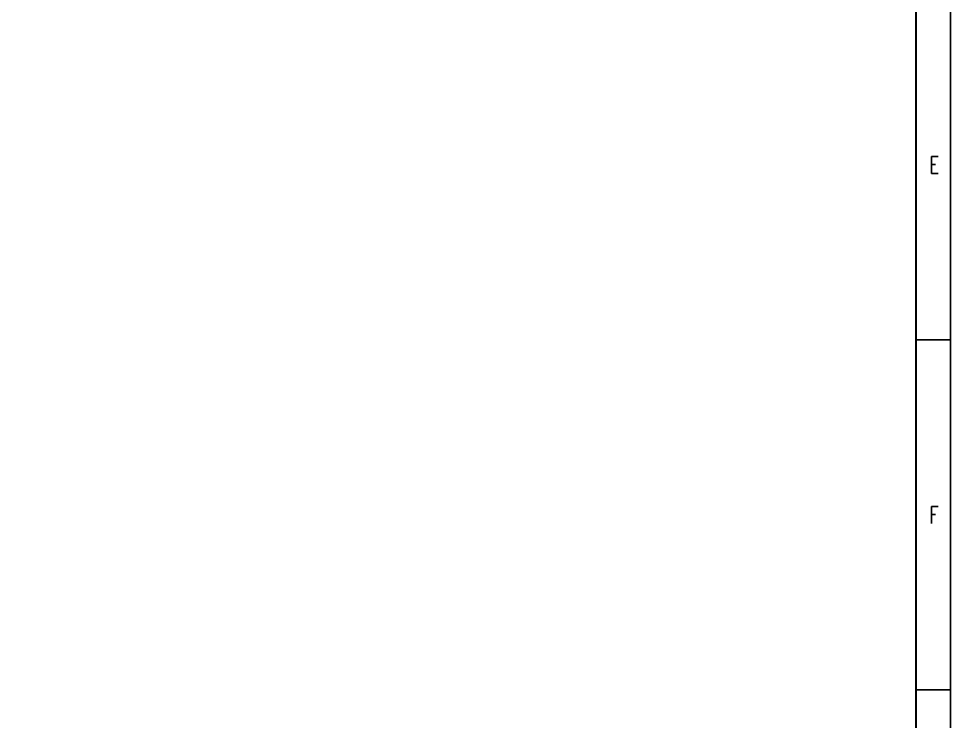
# Model space of a CAD drawing. Header units: inches. Extents: x -1 to 1337, y 7 to 953.
# Drawn here: x 1064.3 to 1337.4, y 213.3 to 419.4 of the extents above; entities that cross this region are included whole.
import ezdxf

# ---------------------------------------------------------------- set-up
doc = ezdxf.new("R2010")
doc.units = ezdxf.units.IN
doc.header["$MEASUREMENT"] = 0
doc.layers.add('内层矩形', color=1, linetype='Continuous')
doc.layers.add('外层矩形', color=1, linetype='Continuous')
doc.styles.add('HZ', font='txt_____.ttf', dxfattribs={"width": 0.7, "bigfont": 'HZTXT'})

msp = doc.modelspace()

# ---------------------------------------------------------------- linework, layer by layer
at = {"color": 4, "flags": 128}
msp.add_lwpolyline([(1337.35, 848.29), (1337.35, 7.29)], dxfattribs=at)
msp.add_lwpolyline([(24.35, 838.29), (1327.27, 838.29), (1327.27, 17.29), (24.35, 17.29)], close=True)
at = {"flags": 128}
for points in [[(1327.35, 325.16), (1337.35, 325.16)], [(1327.35, 222.54), (1337.35, 222.54)]]:
    msp.add_lwpolyline(points, dxfattribs=at)
at = {"layer": '内层矩形'}
msp.add_lwpolyline([(24.35, 838.29), (1327.27, 838.29), (1327.35, 17.29), (24.35, 17.29)], close=True, dxfattribs=at)
at = {"layer": '外层矩形'}
msp.add_lwpolyline([(-0.65, 848.29), (1337.35, 848.29), (1337.35, 7.29), (-0.65, 7.29)], close=True, dxfattribs=at)

# ---------------------------------------------------------------- texts
at = {"color": 0, "style": 'HZ', "width": 0.7}
for s, p in [('E', (1331.21, 373.97)), ('F', (1331.21, 271.35))]:
    msp.add_text(s, height=5, dxfattribs=at).set_placement(p)

doc.saveas('drawing.dxf')
